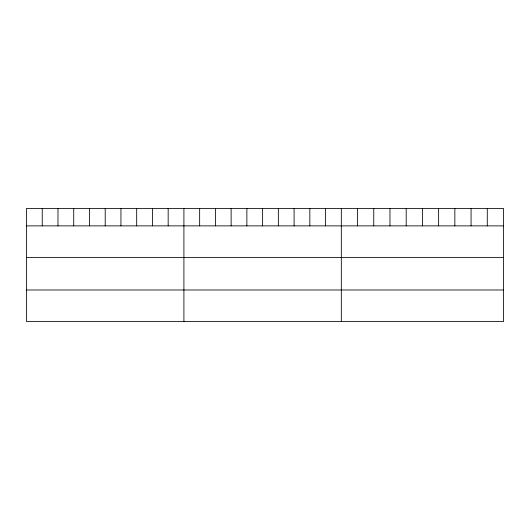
<?xml version="1.0" encoding="UTF-8"?>
<svg xmlns="http://www.w3.org/2000/svg" width="530" height="530" viewBox="0 0 530 530"><rect width="100%" height="100%" fill="white"/><g stroke="black" fill="none" stroke-linecap="round" stroke-linejoin="round"><path stroke-width="0.79" d="M503.5 225.879L503.5 321.558L26.5 321.558L26.5 208.442L503.5 208.442L503.5 225.879L26.5 225.879M26.5 257.454L503.5 257.454M26.5 289.983L503.5 289.983M487.282 208.442L487.282 225.879M471.064 208.442L471.064 225.879M454.846 208.442L454.846 225.879M438.628 208.442L438.628 225.879M422.41 208.442L422.41 225.879M406.192 208.442L406.192 225.879M389.974 208.442L389.974 225.879M373.756 208.442L373.756 225.879M357.538 208.442L357.538 225.879M341.32 208.442L341.32 321.558M325.579 208.442L325.579 225.879M309.838 208.442L309.838 225.879M294.097 208.442L294.097 225.879M278.356 208.442L278.356 225.879M262.615 208.442L262.615 225.879M246.874 208.442L246.874 225.879M231.133 208.442L231.133 225.879M215.392 208.442L215.392 225.879M199.651 208.442L199.651 225.879M183.91 208.442L183.91 321.558M168.169 208.442L168.169 225.879M152.428 208.442L152.428 225.879M136.687 208.442L136.687 225.879M120.946 208.442L120.946 225.879M105.205 208.442L105.205 225.879M89.464 208.442L89.464 225.879M73.723 208.442L73.723 225.879M57.982 208.442L57.982 225.879M42.241 208.442L42.241 225.879"/></g></svg>
